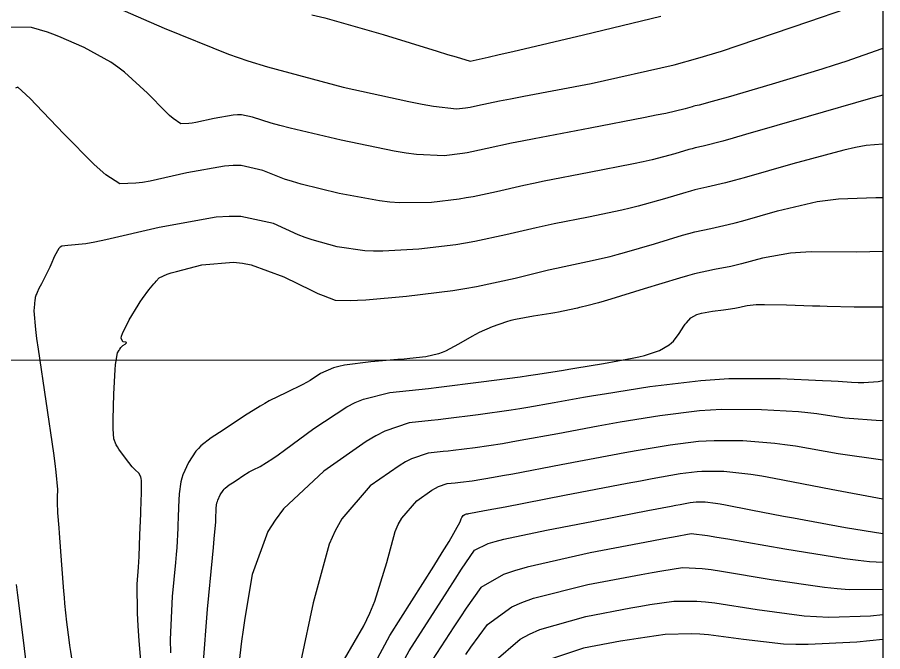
# Model space of a CAD drawing. Header units: metres. Extents: x 837117 to 838477, y 1189012 to 1191015.
# Drawn here: x 838400.2 to 838476.5, y 1190188.1 to 1190244.1 of the extents above; entities that cross this region are included whole.
import ezdxf

# ---------------------------------------------------------------- set-up
doc = ezdxf.new("R2010")
doc.units = ezdxf.units.M
doc.header["$LTSCALE"] = 0.3
doc.layers.add('COORD', color=7, linetype='Continuous', lineweight=20)
for name, color, linetype in [('COTAS 10', 1, 'Continuous'), ('COTAS INT', 252, 'Continuous'), ('MARCO IMP', 130, 'Continuous')]:
    doc.layers.add(name, color=color, linetype=linetype)

msp = doc.modelspace()

# ---------------------------------------------------------------- linework, layer by layer
at = {"layer": 'COORD'}
msp.add_line((837476.514, 1190213.872), (838476.514, 1190213.872), dxfattribs=at)
msp.add_lwpolyline([(837476.514, 1189013.872), (838476.514, 1189013.872), (838476.514, 1191013.872), (837476.514, 1191013.872)], close=True, dxfattribs=at)
at = {"layer": 'COTAS 10'}
for points, elevation in [([(838476.514, 1190237.237), (838475.446, 1190236.947), (838469.928, 1190235.367), (838464.421, 1190233.765), (838463.325, 1190233.453), (838462.414, 1190233.197), (838460.674, 1190232.745), (838459.972, 1190232.592), (838459.716, 1190232.524), (838459.433, 1190232.445), (838458.19, 1190232.07), (838456.171, 1190231.545), (838455.398, 1190231.372), (838454.534, 1190231.188), (838450.643, 1190230.422), (838446.653, 1190229.648), (838445.726, 1190229.459), (838444.877, 1190229.28), (838442.453, 1190228.723), (838440.406, 1190228.281), (838439.794, 1190228.175), (838439.164, 1190228.076), (838436.725, 1190227.776), (838433.916, 1190227.742), (838433.052, 1190227.81), (838432.15, 1190227.912), (838428.583, 1190228.56), (838425.234, 1190229.403), (838424.469, 1190229.627), (838423.776, 1190229.848), (838421.859, 1190230.614), (838419.942, 1190231.03), (838419.249, 1190231.029), (838418.484, 1190230.979), (838415.136, 1190230.38), (838411.915, 1190229.673), (838411.232, 1190229.554), (838410.639, 1190229.468), (838409.251, 1190229.436), (838408.01, 1190230.219), (838407.51, 1190230.647), (838406.943, 1190231.167), (838404.331, 1190233.809), (838401.845, 1190236.413), (838401.357, 1190236.91), (838400.957, 1190237.309), (838400.235, 1190237.939), (838400.042, 1190237.851)], 1840), ([(838476.514, 1190212.058), (838476.102, 1190211.968), (838474.862, 1190211.872), (838474.593, 1190211.86), (838474.356, 1190211.855), (838473.768, 1190211.889), (838472.575, 1190211.983), (838471.957, 1190212.016), (838471.213, 1190212.052), (838467.486, 1190212.207), (838462.959, 1190212.208), (838461.711, 1190212.147), (838460.465, 1190212.059), (838455.983, 1190211.523), (838451.972, 1190210.872), (838451.023, 1190210.712), (838450.143, 1190210.561), (838447.549, 1190210.09), (838445.218, 1190209.678), (838444.505, 1190209.564), (838443.762, 1190209.45), (838440.834, 1190209.041), (838438.003, 1190208.686), (838437.321, 1190208.607), (838436.683, 1190208.536), (838434.75, 1190208.349), (838432.596, 1190207.615), (838431.82, 1190207.199), (838430.965, 1190206.691), (838427.23, 1190204.09), (838423.678, 1190200.741), (838422.939, 1190199.762), (838422.306, 1190198.761), (838420.905, 1190194.959), (838420.268, 1190191.112), (838420.118, 1190190.082), (838419.978, 1190189.067), (838419.566, 1190185.529)], 1850), ([(838476.514, 1190196.032), (838475.357, 1190196.074), (838474.341, 1190196.186), (838473.188, 1190196.336), (838467.894, 1190197.189), (838462.864, 1190198.065), (838461.879, 1190198.23), (838461.071, 1190198.36), (838459.624, 1190198.547), (838458.078, 1190198.267), (838457.207, 1190198.103), (838456.144, 1190197.901), (838450.707, 1190196.859), (838445.162, 1190195.61), (838444.031, 1190195.278), (838443.075, 1190194.952), (838441.083, 1190193.823), (838439.792, 1190191.992), (838439.277, 1190191.224), (838438.695, 1190190.343), (838436.027, 1190186.215)], 1860), ([(838400.11, 1190194.086), (838400.226, 1190193.136), (838400.732, 1190188.924), (838401.241, 1190184.729)], 1840)]:
    msp.add_lwpolyline(points, dxfattribs=dict(at, elevation=elevation))
at = {"layer": 'COTAS INT'}
for points, elevation in [([(838408.36, 1190245.239), (838413.155, 1190243.155), (838418.837, 1190240.856), (838420.523, 1190240.28), (838422.259, 1190239.731), (838428.938, 1190237.965), (838434.73, 1190236.7), (838435.907, 1190236.465), (838436.898, 1190236.281), (838438.938, 1190236.036), (838439.729, 1190236.133), (838439.933, 1190236.165), (838440.132, 1190236.199), (838440.795, 1190236.343), (838442.708, 1190236.735), (838443.693, 1190236.926), (838444.876, 1190237.153), (838450.795, 1190238.272), (838458.126, 1190239.935), (838460.199, 1190240.505), (838462.29, 1190241.122), (838470, 1190243.747), (838476.514, 1190246.006)], 1836), ([(838426.186, 1190244.337), (838427.33, 1190244.055), (838432.457, 1190242.586), (838437.227, 1190241.119), (838438.146, 1190240.839), (838438.89, 1190240.613), (838440.127, 1190240.255), (838441.72, 1190240.607), (838442.69, 1190240.829), (838443.889, 1190241.105), (838450.127, 1190242.554), (838456.936, 1190244.221)], 1834), ([(838476.514, 1190241.366), (838476.431, 1190241.337), (838473.249, 1190240.221), (838472.231, 1190239.887), (838471.153, 1190239.543), (838466.768, 1190238.212), (838462.878, 1190237.079), (838462.113, 1190236.859), (838461.484, 1190236.68), (838460.337, 1190236.373), (838459.986, 1190236.296), (838459.858, 1190236.262), (838459.717, 1190236.223), (838459.095, 1190236.035), (838457.38, 1190235.64), (838456.549, 1190235.47), (838455.563, 1190235.274), (838450.719, 1190234.347), (838445.765, 1190233.401), (838444.71, 1190233.192), (838443.792, 1190233.007), (838441.624, 1190232.533), (838440.269, 1190232.24), (838439.864, 1190232.17), (838439.446, 1190232.104), (838437.831, 1190231.906), (838435.407, 1190232.012), (838434.479, 1190232.138), (838433.44, 1190232.306), (838428.761, 1190233.262), (838424.271, 1190234.325), (838423.352, 1190234.559), (838422.573, 1190234.768), (838420.929, 1190235.307), (838419.971, 1190235.515), (838419.624, 1190235.515), (838419.242, 1190235.489), (838417.568, 1190235.19), (838415.958, 1190234.836), (838415.616, 1190234.777), (838415.32, 1190234.734), (838414.625, 1190234.718), (838413.931, 1190235.188), (838413.634, 1190235.452), (838413.292, 1190235.774), (838411.681, 1190237.418), (838409.663, 1190239.268), (838409.065, 1190239.719), (838408.449, 1190240.144), (838406.083, 1190241.459), (838403.866, 1190242.423), (838403.344, 1190242.626), (838402.863, 1190242.802), (838401.459, 1190243.21), (838399.519, 1190243.236)], 1838), ([(838476.514, 1190232.935), (838475.044, 1190232.797), (838474.118, 1190232.622), (838473.095, 1190232.4), (838468.588, 1190231.201), (838464.298, 1190229.964), (838463.411, 1190229.717), (838462.655, 1190229.512), (838461.011, 1190229.118), (838459.958, 1190228.887), (838459.574, 1190228.786), (838459.15, 1190228.668), (838457.285, 1190228.105), (838454.962, 1190227.45), (838454.248, 1190227.275), (838453.505, 1190227.102), (838450.566, 1190226.497), (838447.541, 1190225.896), (838446.743, 1190225.725), (838445.962, 1190225.552), (838443.281, 1190224.913), (838440.543, 1190224.322), (838439.725, 1190224.18), (838438.881, 1190224.047), (838435.618, 1190223.646), (838432.424, 1190223.472), (838431.624, 1190223.482), (838430.86, 1190223.518), (838428.406, 1190223.857), (838426.196, 1190224.48), (838425.587, 1190224.695), (838424.978, 1190224.928), (838422.788, 1190225.921), (838419.913, 1190226.544), (838418.873, 1190226.544), (838417.726, 1190226.468), (838412.703, 1190225.57), (838407.993, 1190224.481), (838407.044, 1190224.285), (838406.249, 1190224.135), (838404.661, 1190223.972), (838404.124, 1190223.914), (838403.992, 1190223.829), (838403.867, 1190223.715), (838403.477, 1190223.055), (838403.15, 1190222.268), (838403.064, 1190222.074), (838402.981, 1190221.891), (838402.699, 1190221.313), (838402.447, 1190220.831), (838402.382, 1190220.707), (838402.32, 1190220.587), (838402.113, 1190220.189), (838401.947, 1190219.844), (838401.91, 1190219.757), (838401.877, 1190219.674), (838401.79, 1190219.407), (838401.733, 1190219.075), (838401.72, 1190218.952), (838401.706, 1190218.815), (838401.665, 1190218.206), (838401.804, 1190216.561), (838401.904, 1190215.77), (838402.031, 1190214.834), (838403.388, 1190205.677), (838403.513, 1190204.758), (838403.61, 1190203.988), (838403.732, 1190202.452), (838403.701, 1190201.796), (838403.702, 1190201.582), (838403.707, 1190201.353), (838403.756, 1190200.406), (838403.853, 1190199.069), (838403.887, 1190198.594), (838404.089, 1190195.814), (838404.271, 1190193.484), (838404.32, 1190192.919), (838404.368, 1190192.389), (838404.538, 1190190.761), (838404.741, 1190189.189), (838404.811, 1190188.694), (838404.885, 1190188.173), (838405.202, 1190186.074)], 1842), ([(838411.47, 1190182.851), (838410.939, 1190189.105), (838410.849, 1190190.417), (838410.785, 1190191.546), (838410.758, 1190194.108), (838410.88, 1190195.613), (838410.91, 1190196.077), (838410.937, 1190196.56), (838411.017, 1190198.472), (838411.079, 1190200.318), (838411.095, 1190200.759), (838411.111, 1190201.17), (838411.163, 1190202.402), (838411.155, 1190203.26), (838411.134, 1190203.436), (838411.104, 1190203.585), (838410.924, 1190203.899), (838410.598, 1190204.186), (838410.476, 1190204.318), (838410.34, 1190204.472), (838409.732, 1190205.218), (838409.151, 1190206.023), (838409.031, 1190206.215), (838408.929, 1190206.394), (838408.71, 1190206.926), (838408.65, 1190207.8), (838408.647, 1190208.194), (838408.651, 1190208.654), (838408.719, 1190210.864), (838408.836, 1190213.031), (838408.871, 1190213.465), (838408.907, 1190213.826), (838409.047, 1190214.528), (838409.18, 1190214.736), (838409.212, 1190214.786), (838409.242, 1190214.832), (838409.331, 1190214.971), (838409.436, 1190215.09), (838409.476, 1190215.124), (838409.52, 1190215.159), (838409.721, 1190215.288), (838409.829, 1190215.401), (838409.815, 1190215.425), (838409.782, 1190215.445), (838409.507, 1190215.494), (838409.351, 1190215.806), (838409.394, 1190215.993), (838409.475, 1190216.223), (838410.076, 1190217.416), (838410.853, 1190218.721), (838411.045, 1190219.022), (838411.227, 1190219.297), (838411.798, 1190220.073), (838412.244, 1190220.603), (838412.346, 1190220.724), (838412.44, 1190220.833), (838412.705, 1190221.131), (838413.41, 1190221.441), (838413.782, 1190221.558), (838414.23, 1190221.688), (838416.484, 1190222.269), (838419.269, 1190222.516), (838420.05, 1190222.436), (838420.837, 1190222.29), (838423.718, 1190221.229), (838426.181, 1190220.008), (838426.704, 1190219.763), (838427.159, 1190219.558), (838428.229, 1190219.154), (838429.571, 1190219.124), (838430.197, 1190219.154), (838430.933, 1190219.202), (838434.512, 1190219.517), (838438.598, 1190220.019), (838439.655, 1190220.185), (838440.68, 1190220.363), (838444.11, 1190221.103), (838447.046, 1190221.825), (838447.76, 1190221.991), (838448.43, 1190222.144), (838450.49, 1190222.572), (838452.475, 1190223.015), (838453.098, 1190223.177), (838453.753, 1190223.355), (838456.38, 1190224.139), (838458.867, 1190224.89), (838459.432, 1190225.048), (838459.944, 1190225.183), (838461.348, 1190225.49), (838462.895, 1190225.827), (838463.497, 1190225.981), (838464.175, 1190226.162), (838467.248, 1190227.035), (838470.744, 1190227.852), (838471.687, 1190227.997), (838472.62, 1190228.108), (838475.9, 1190228.214), (838476.514, 1190228.232)], 1844), ([(838476.514, 1190223.46), (838474.223, 1190223.394), (838470.195, 1190223.418), (838469.256, 1190223.372), (838468.392, 1190223.304), (838465.908, 1190222.869), (838464.052, 1190222.36), (838463.584, 1190222.245), (838463.136, 1190222.142), (838461.685, 1190221.863), (838459.93, 1190221.479), (838459.29, 1190221.31), (838458.584, 1190221.113), (838455.476, 1190220.174), (838452.544, 1190219.26), (838451.948, 1190219.079), (838451.446, 1190218.929), (838450.414, 1190218.647), (838449.924, 1190218.545), (838449.764, 1190218.509), (838449.593, 1190218.469), (838448.89, 1190218.296), (838447.935, 1190218.091), (838447.606, 1190218.032), (838447.249, 1190217.971), (838445.729, 1190217.74), (838444.133, 1190217.454), (838443.73, 1190217.358), (838443.342, 1190217.255), (838442.079, 1190216.822), (838440.922, 1190216.294), (838440.602, 1190216.131), (838440.281, 1190215.96), (838439.119, 1190215.283), (838437.969, 1190214.671), (838437.655, 1190214.542), (838437.343, 1190214.43), (838436.231, 1190214.173), (838434.818, 1190214.014), (838434.316, 1190213.965), (838433.766, 1190213.914), (838431.379, 1190213.71), (838429.056, 1190213.42), (838428.546, 1190213.314), (838428.094, 1190213.198), (838426.945, 1190212.687), (838426.016, 1190212.077), (838425.703, 1190211.898), (838425.366, 1190211.716), (838423.949, 1190211.022), (838422.423, 1190210.266), (838422.017, 1190210.044), (838421.619, 1190209.817), (838420.241, 1190208.953), (838418.979, 1190208.11), (838418.654, 1190207.895), (838418.34, 1190207.69), (838417.293, 1190207.017), (838416.391, 1190206.307), (838416.168, 1190206.078), (838415.957, 1190205.835), (838415.291, 1190204.838), (838414.807, 1190203.75), (838414.71, 1190203.449), (838414.63, 1190203.148), (838414.474, 1190202.063), (838414.425, 1190200.94), (838414.412, 1190200.616), (838414.4, 1190200.285), (838414.356, 1190199.04), (838414.256, 1190197.334), (838414.207, 1190196.713), (838414.15, 1190196.026), (838413.868, 1190193.008), (838413.689, 1190189.226), (838413.696, 1190188.057)], 1846), ([(838416.593, 1190186.905), (838416.978, 1190191.908), (838417.42, 1190196.439), (838417.505, 1190197.349), (838417.575, 1190198.109), (838417.696, 1190199.608), (838417.713, 1190200.116), (838417.719, 1190200.251), (838417.724, 1190200.384), (838417.744, 1190200.842), (838417.807, 1190201.285), (838417.84, 1190201.408), (838417.88, 1190201.531), (838418.077, 1190201.975), (838418.349, 1190202.382), (838418.436, 1190202.481), (838418.527, 1190202.575), (838418.895, 1190202.865), (838419.322, 1190203.14), (838419.451, 1190203.224), (838419.583, 1190203.311), (838420.098, 1190203.656), (838420.661, 1190204.008), (838420.824, 1190204.101), (838420.989, 1190204.191), (838421.612, 1190204.5), (838422.732, 1190205.191), (838423.21, 1190205.523), (838423.761, 1190205.916), (838426.361, 1190207.84), (838429.261, 1190209.742), (838430.001, 1190210.12), (838430.715, 1190210.433), (838433.064, 1190211.029), (838435.618, 1190211.276), (838436.461, 1190211.37), (838437.361, 1190211.475), (838441.102, 1190211.943), (838444.552, 1190212.403), (838445.269, 1190212.502), (838445.884, 1190212.589), (838447.245, 1190212.802), (838448.374, 1190213), (838448.843, 1190213.078), (838449.38, 1190213.167), (838451.881, 1190213.568), (838454.432, 1190214.031), (838455, 1190214.158), (838455.508, 1190214.284), (838456.842, 1190214.733), (838457.681, 1190215.232), (838457.876, 1190215.39), (838458.056, 1190215.556), (838458.57, 1190216.226), (838458.977, 1190216.876), (838459.088, 1190217.03), (838459.2, 1190217.173), (838459.597, 1190217.592), (838460.128, 1190217.896), (838460.323, 1190217.965), (838460.539, 1190218.028), (838461.495, 1190218.202), (838462.462, 1190218.321), (838462.686, 1190218.35), (838462.89, 1190218.377), (838463.467, 1190218.46), (838463.911, 1190218.54), (838464.031, 1190218.565), (838464.15, 1190218.593), (838464.568, 1190218.703), (838465.347, 1190218.783), (838465.693, 1190218.791), (838466.095, 1190218.792), (838468.019, 1190218.746), (838470.33, 1190218.667), (838470.976, 1190218.648), (838471.626, 1190218.631), (838473.994, 1190218.579), (838476.168, 1190218.566), (838476.514, 1190218.571)], 1848), ([(838476.514, 1190208.532), (838476.31, 1190208.53), (838473.173, 1190208.76), (838470.697, 1190209.144), (838469.92, 1190209.229), (838469.104, 1190209.305), (838465.827, 1190209.5), (838462.303, 1190209.501), (838461.331, 1190209.454), (838460.362, 1190209.386), (838456.874, 1190208.968), (838453.375, 1190208.388), (838452.399, 1190208.218), (838451.419, 1190208.044), (838447.853, 1190207.378), (838444.553, 1190206.766), (838443.741, 1190206.625), (838442.973, 1190206.497), (838440.566, 1190206.138), (838438.644, 1190205.898), (838438.181, 1190205.844), (838437.748, 1190205.796), (838436.435, 1190205.669), (838434.973, 1190205.17), (838434.446, 1190204.888), (838433.866, 1190204.543), (838431.33, 1190202.777), (838428.805, 1190199.874), (838428.232, 1190198.812), (838427.714, 1190197.64), (838426.298, 1190192.473), (838425.204, 1190187.354)], 1852), ([(838428.208, 1190186.032), (838430.746, 1190190.44), (838431.278, 1190191.548), (838431.737, 1190192.608), (838432.777, 1190196.032), (838433.523, 1190198.756), (838433.796, 1190199.374), (838434.098, 1190199.933), (838435.429, 1190201.464), (838436.766, 1190202.395), (838437.072, 1190202.577), (838437.35, 1190202.726), (838438.121, 1190202.988), (838438.813, 1190203.055), (838439.041, 1190203.081), (838439.285, 1190203.109), (838440.299, 1190203.236), (838442.183, 1190203.544), (838442.976, 1190203.687), (838443.887, 1190203.854), (838448.157, 1190204.666), (838452.696, 1190205.526), (838453.775, 1190205.724), (838454.779, 1190205.905), (838457.764, 1190206.413), (838460.259, 1190206.712), (838460.952, 1190206.76), (838461.647, 1190206.794), (838464.167, 1190206.794), (838466.994, 1190206.557), (838467.883, 1190206.441), (838468.818, 1190206.304), (838472.578, 1190205.63), (838476.514, 1190205.061)], 1854), ([(838429.369, 1190182.728), (838433.05, 1190189.591), (838436.923, 1190195.694), (838437.667, 1190196.886), (838438.269, 1190197.862), (838439.255, 1190199.591), (838439.332, 1190199.872), (838439.36, 1190199.935), (838439.391, 1190199.993), (838439.529, 1190200.151), (838439.666, 1190200.247), (838439.698, 1190200.266), (838439.727, 1190200.281), (838439.806, 1190200.308), (838439.878, 1190200.315), (838439.901, 1190200.318), (838439.926, 1190200.321), (838440.031, 1190200.334), (838441.394, 1190200.591), (838442.212, 1190200.748), (838443.222, 1190200.943), (838448.462, 1190201.954), (838453.972, 1190203.009), (838455.152, 1190203.23), (838456.182, 1190203.422), (838458.655, 1190203.858), (838460.156, 1190204.038), (838460.573, 1190204.067), (838460.991, 1190204.087), (838462.507, 1190204.087), (838464.885, 1190203.809), (838465.846, 1190203.654), (838466.94, 1190203.465), (838471.983, 1190202.501), (838476.514, 1190201.637)], 1856), ([(838431.578, 1190182.383), (838434.743, 1190188.223), (838438.132, 1190193.502), (838438.813, 1190194.554), (838439.382, 1190195.427), (838440.508, 1190197.1), (838441.724, 1190197.684), (838442.349, 1190197.871), (838443.099, 1190198.069), (838446.853, 1190198.877), (838451.004, 1190199.676), (838452.943, 1190200.05), (838455.794, 1190200.6), (838457.85, 1190200.994), (838458.285, 1190201.076), (838458.663, 1190201.147), (838459.546, 1190201.303), (838460.053, 1190201.364), (838460.193, 1190201.374), (838460.335, 1190201.38), (838460.847, 1190201.38), (838461.778, 1190201.261), (838462.183, 1190201.192), (838462.652, 1190201.108), (838464.881, 1190200.678), (838467.773, 1190200.115), (838468.661, 1190199.948), (838469.587, 1190199.776), (838473.244, 1190199.115), (838476.514, 1190198.571)], 1858), ([(838439.742, 1190187.895), (838440.201, 1190188.558), (838441.658, 1190190.546), (838443.805, 1190192.101), (838444.701, 1190192.491), (838445.726, 1190192.863), (838450.514, 1190194.063), (838455.224, 1190194.956), (838456.199, 1190195.135), (838457.033, 1190195.285), (838458.857, 1190195.582), (838460.6, 1190195.484), (838461.382, 1190195.386), (838462.295, 1190195.256), (838466.673, 1190194.53), (838471.386, 1190193.831), (838472.509, 1190193.718), (838473.554, 1190193.641), (838476.514, 1190193.651)], 1862), ([(838442.232, 1190187.268), (838444.536, 1190189.249), (838445.371, 1190189.703), (838446.29, 1190190.116), (838450.321, 1190191.266), (838454.303, 1190192.011), (838455.192, 1190192.168), (838455.988, 1190192.303), (838458.089, 1190192.617), (838460.129, 1190192.609), (838460.885, 1190192.542), (838461.725, 1190192.447), (838465.452, 1190191.872), (838469.583, 1190191.326), (838470.678, 1190191.25), (838471.751, 1190191.207), (838475.452, 1190191.322), (838476.514, 1190191.438)], 1864), ([(838476.514, 1190189.23), (838474.231, 1190188.992), (838469.948, 1190188.773), (838468.846, 1190188.782), (838467.78, 1190188.821), (838464.231, 1190189.213), (838461.156, 1190189.638), (838460.388, 1190189.698), (838459.657, 1190189.733), (838457.322, 1190189.652), (838454.943, 1190189.322), (838454.185, 1190189.2), (838453.383, 1190189.065), (838450.129, 1190188.47), (838446.854, 1190187.369)], 1866)]:
    msp.add_lwpolyline(points, dxfattribs=dict(at, elevation=elevation))
at = {"layer": 'MARCO IMP'}
msp.add_lwpolyline([(837116.514, 1189053.872), (837116.514, 1191013.872), (838476.514, 1191013.872), (838476.514, 1189053.872), (837116.514, 1189053.872)], dxfattribs=at)

doc.saveas('drawing.dxf')
